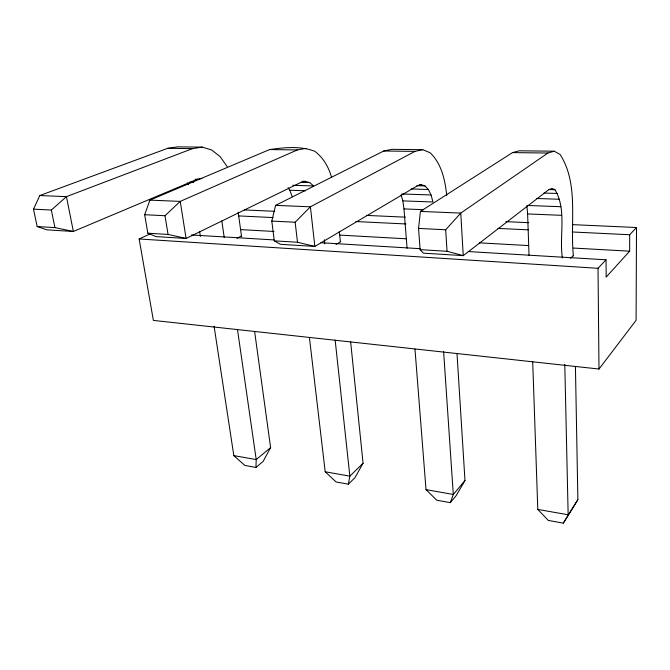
<?xml version="1.0" encoding="UTF-8"?>
<svg xmlns="http://www.w3.org/2000/svg" width="670" height="670" viewBox="0 0 670 670"><rect width="100%" height="100%" fill="white"/><g stroke="black" fill="none" stroke-linecap="round" stroke-linejoin="round"><path stroke-width="1" d="M468.188 251.552L606.04 259.801L606.157 277.12L629.649 251.175L629.683 234.743L636.5 227.515L572.716 224.651M636.5 227.515L636.09 320.327L598.988 369.036L153.38 320.411L139.151 238.972L150.072 233.922M214.09 326.273L233.822 455.608L244.835 465.432L255.957 467.442L256.208 459.57L237.448 329.288M562.406 257.95C559.006 235.865 567.105 209.928 554.969 189.752L552.021 188.412L548.881 189.585L463.246 255.639L423.448 253.176L420.115 249.65L418.549 228.411L420.408 211.41L512.525 152.601L519.267 150.8L554.241 151.202L560.087 154.452C579.14 184.116 569.885 222.934 573.403 255.915M309.448 337.797L325.201 471.781L336.122 481.973L348.358 484.192L349.857 476.152L335.151 340.042M401.079 194.936L402.838 200.883L432.979 201.997L431.053 194.962L428.348 189.484L425.04 185.958L421.338 184.669L417.477 185.749L314.841 246.443L280.437 244.307L274.29 240.848L271.794 221.075L275.604 205.372L383.751 151.001L391.841 149.335L422.753 149.686L430.132 152.76C441.622 163.723 445.106 180.155 446.714 195.38M292.715 185.297L313.594 185.942L309.708 182.592L305.428 181.352L301.039 182.349L186.093 238.461L156.068 236.602L147.844 233.21L144.678 214.71L149.921 200.129L269.583 149.577C284.365 147.442 300.562 145.8 314.741 151.261C323.317 157.651 328.752 167.24 331.583 177.424M414.981 349.129L426.011 489.628L436.773 500.214L450.299 502.659L453.297 494.46L464.98 480.524L456.999 353.534M201.93 178.388L197.139 179.317L73.348 231.477L46.908 229.835L37.16 226.535L33.5 209.149L39.798 195.54L167.676 148.313L177.533 146.856L202.198 147.14L211.603 149.921L220.112 156.613L227.197 166.646M254.634 331.6L270.613 447.61L263.134 461.404L255.957 467.442M350.619 341.666L363.065 463.263L354.958 477.685L348.358 484.192M532.7 361.49L537.792 509.418L548.294 520.423L563.319 523.144L577.883 499.653L575.43 366.356M464.98 480.524L456.153 495.632L450.299 502.659M577.883 499.653L563.319 523.144M420.408 211.41L460.767 213.094L463.246 255.639L447.049 251.275L445.676 229.777L460.767 213.094L547.909 153.036L554.241 151.202M598.988 369.036L598.025 268.302L606.04 259.801M271.794 221.075L295.143 222.239L310.411 206.821L414.973 151.386L422.753 149.686M363.065 463.263L349.857 476.152L325.201 471.781M570.513 258.293L573.394 255.496M144.678 214.71L164.988 215.732L180.247 201.394L297.338 149.929L306.207 148.338M33.5 209.149L51.339 210.045L66.456 196.653L192.508 148.623L202.198 147.14M270.613 447.61L256.208 459.57L233.822 455.608M336.013 244.45L340.394 241.795M236.946 238.319L241.46 235.974M167.676 148.313L192.508 148.623M269.583 149.577L297.338 149.929M383.751 151.001L414.973 151.386M512.525 152.601L547.909 153.036M302.388 181.268L305.428 181.352M419.286 184.61L421.338 184.669M195.079 179.258L199.509 179.376M300.621 182.324L309.708 182.592M416.891 185.724L425.04 185.958M548.872 189.577L554.969 189.752M189.644 182.114L193.705 182.24M411.112 188.948L428.348 189.484M544.006 193.052L557.524 193.471M288.125 187.667L289.8 190.23L305.394 190.749M401.833 193.982L431.053 194.962M536.779 198.496L559.525 199.258M526.896 205.456L560.857 206.712M402.838 200.883L403.977 208.898L423.658 209.702M526.98 206.402L527.608 213.939L561.452 215.321M39.798 195.54L66.456 196.653L73.348 231.477L54.923 227.607L37.16 226.535M149.921 200.129L180.247 201.394L186.093 238.461L168.061 234.433L147.844 233.21M275.604 205.372L310.411 206.821L314.841 246.443L297.505 242.247L274.29 240.848M244.399 209.936L274.725 211.301M366.733 215.422L405.425 217.155M505.8 221.653L528.806 222.683M238.679 215.916L273.176 217.574M355.77 221.552L405.953 223.964M497.952 228.395L528.27 229.86M572.18 231.971L629.683 234.743M418.549 228.411L445.676 229.777M240.631 229.609L274.005 231.46M339.707 235.103L406.456 238.805M479.46 242.85L528.479 245.572M573.327 248.059L629.649 251.175M191.444 234.977L273.946 239.919M320.938 242.733L420.149 248.671M420.115 249.65L447.049 251.275M139.151 238.972L598.025 268.302M426.011 489.628L453.297 494.46L443.615 351.683M537.792 509.418L568.152 514.786L564.785 364.405M187.223 182.835L188.463 184.459M289.8 190.23L292.288 196.812M51.339 210.045L54.923 227.607M164.988 215.732L168.061 234.433M199.601 231.334L200.389 236.493M221.837 220.924L224.207 237.398M238.177 212.155L241.569 236.786M295.143 222.239L297.505 242.247M324.305 239.759L324.757 243.914M339.33 231.418L340.394 241.744M403.977 208.898L407.075 248.302M527.608 213.939L529.049 255.572"/></g></svg>
